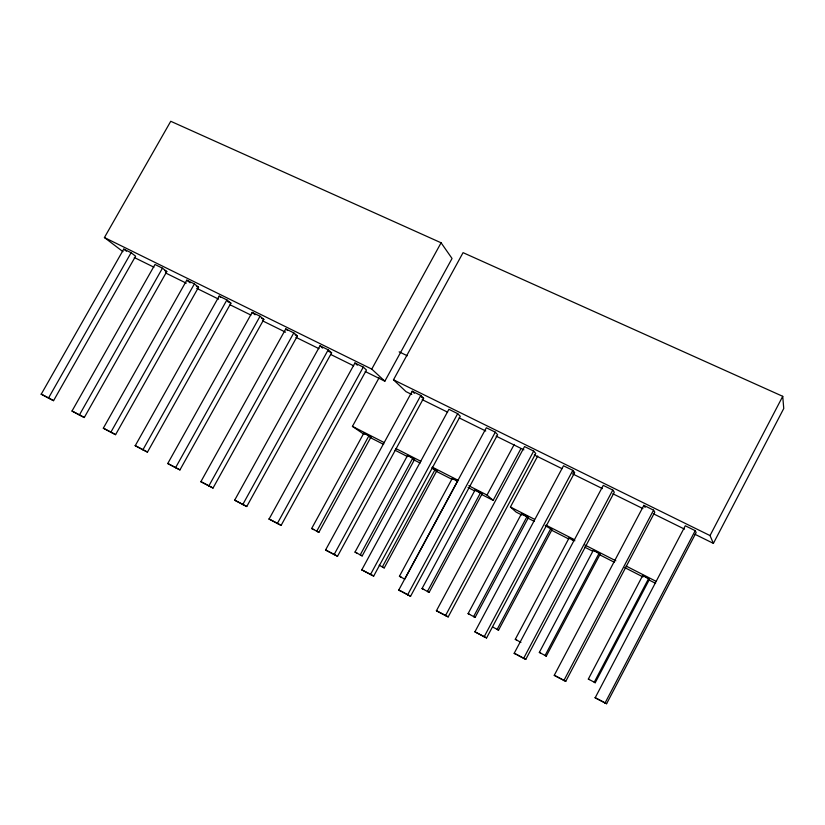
<?xml version="1.0" encoding="UTF-8"?>
<svg xmlns="http://www.w3.org/2000/svg" width="825" height="825" viewBox="0 0 825 825"><rect width="100%" height="100%" fill="white"/><g stroke="black" fill="none" stroke-linecap="round" stroke-linejoin="round"><path stroke-width="1.24" d="M782.729 396.32L783.75 408.509L713.398 543.386L710.026 535.58L782.729 396.32L463.062 252.656L393.494 379.799L406.013 391.648L411.788 394.494M648.677 578.428L594.217 682.275L595.238 682.718L649.44 579.356L648.677 578.428L642.757 575.417L588.338 679.078L595.238 682.718M595.186 697.764L685.286 525.783L695.207 530.671L696.125 532.568L606.612 703.715L595.186 697.764L606.612 703.715M604.983 703.127L695.207 530.671M563.846 680.584L653.565 510.149L643.851 505.364L554.256 675.324L565.764 681.337L654.782 512.191L653.565 510.149M599.156 553.152L545.057 655.524L546.294 656.092L600.136 554.183L599.156 553.152L593.381 550.203L539.333 652.41L546.294 656.092M520.936 642.397L515.285 639.323L569.157 537.838L574.85 540.746M514.161 653.359L603.261 485.368L612.779 490.06L614.295 492.216L525.772 659.412L514.161 653.359L516.44 654.308M523.555 658.505L612.779 490.06M484.1 636.879L572.818 470.363L563.496 465.774L474.901 631.837L486.585 637.942L574.613 472.653L572.818 470.363M550.852 528.485L497.124 629.434L498.568 630.114L552.038 529.619L545.222 525.618M475.138 617.368L468.084 613.635L521.586 513.552L527.144 516.388L528.433 517.564L475.138 617.368L473.602 616.636L527.144 516.388M481.748 494.536L493.154 500.363L520.833 448.8M436.425 610.758L524.535 446.573L533.672 451.079L535.734 453.482L448.192 616.904L436.425 610.758L448.192 616.904M445.448 615.697L533.672 451.079M521.864 515.027L516.151 512.108L510.427 507.004L537.735 455.998M407.571 594.938L495.299 432.166L486.338 427.762L398.733 590.092L410.561 596.289L497.619 434.692L495.299 432.166M429.144 592.329L422.029 588.565L475.169 489.844L480.593 492.618L482.078 493.886L429.144 592.329L427.412 591.494L480.593 492.618M493.154 500.363L487.028 495.062L514.243 444.407M435.157 469.425L382.336 566.961L384.244 567.899L436.817 470.776L431.98 467.796M399.424 576.262L452.378 478.211L457.741 480.944L404.735 579.16L399.424 576.262L401.259 577.16M362.196 555.895L355.018 552.1L407.612 455.359L412.84 458.03L414.593 459.422L362.196 555.895L360.205 554.916L412.84 458.03M361.793 569.848L448.903 409.313L457.679 413.634L460.257 416.264L373.684 576.077L361.793 569.848L373.684 576.077M370.446 574.592L457.679 413.634M325.576 549.997L412.201 391.225L420.802 395.464L423.617 398.197L337.528 556.267L325.576 549.997L337.528 556.267M334.063 554.648L420.802 395.464M365.217 371.508L384.842 381.191L452.048 258.483L441.086 242.787L170.744 121.285L104.424 237.538L122.946 251.646M318.883 532.331L311.654 528.495L363.897 433.032L369.002 435.641L370.92 437.126L318.883 532.331L316.728 531.259L369.002 435.641M269.084 519.038L354.925 363.01L363.268 367.115L366.444 370.012L281.129 525.36L269.084 519.038L281.129 525.36M277.313 523.545L363.268 367.115M384.842 381.191L371.755 369.105L441.086 242.787M364.207 434.486L352.44 426.381L379.057 377.829M242.736 504.601L328.206 349.841L320.028 345.809L234.661 500.177L246.757 506.519L331.598 352.832L328.206 349.841M200.888 481.666L285.77 328.938L293.803 332.887L297.402 335.961L213.036 488.039L200.888 481.666L213.036 488.039M208.807 486.007L293.803 332.887M167.764 463.506L252.161 312.376L260.05 316.253L263.835 319.419L179.943 469.91L167.764 463.506L179.943 469.91M175.529 467.765L260.05 316.253M135.248 445.686L219.172 296.123L226.916 299.929L230.897 303.177L147.469 452.11L135.248 445.686L147.469 452.11M142.869 449.873L226.916 299.929M110.818 432.3L194.391 283.903L186.79 280.16L103.331 428.196L115.593 434.651L198.557 287.224L194.391 283.903M84.294 417.502L166.794 271.569L162.453 268.177L154.997 264.495L72.012 411.036L84.294 417.502L72.012 411.036M79.355 415.058L162.453 268.177M41.25 394.175L123.771 249.109L131.103 252.718L135.599 256.183L53.563 400.661L41.25 394.175L53.563 400.661M48.469 398.124L131.103 252.718M554.256 675.324L565.764 681.337M474.901 631.837L486.585 637.942M588.338 679.078L589.401 679.542M398.733 590.092L401.785 591.473M539.333 652.41L540.602 652.988M515.285 639.323L516.656 639.952M468.084 613.635L469.652 614.377M234.661 500.177L246.757 506.519M422.029 588.565L423.782 589.411M399.156 351.842L407.261 355.761M104.424 237.538L371.755 369.105M393.494 379.799L710.026 535.58M164.67 270.517L166.794 271.569M196.391 286.162L198.557 287.224M227.597 301.548L230.897 303.177M261.597 318.316L263.835 319.419M295.123 334.837L297.402 335.961M328.546 351.326L331.598 352.832M421.482 397.145L423.617 398.197M572.56 471.642L574.613 472.653M134.31 257.524L153.945 267.207M165.485 272.91L186.264 283.171M196.659 288.296L218.594 299.124M230.134 304.827L250.913 315.078M262.463 320.781L285.553 332.176M295.948 337.312L319.038 348.707M330.577 354.41L353.667 365.805M422.194 399.63L447.614 412.18M459.174 417.883L485.75 431.011M496.145 436.147L523.885 449.831M534.28 454.967L562.021 468.662M572.416 473.787L602.467 488.627M612.862 493.762L642.902 508.592M653.307 513.728L684.513 529.124M694.908 534.26L713.398 543.386M103.331 428.196L115.593 434.651M355.018 552.1L357.029 553.09M311.654 528.495L313.84 529.578M352.44 426.381L384.378 442.674M395.783 448.501L420.874 461.309M432.279 467.125L458.514 480.511M468.775 485.75L487.028 495.062M510.427 507.004L534.487 519.286M545.944 525.133L574.592 539.746M584.904 545.016L615.832 560.804M626.144 566.063L655.937 581.264M370.92 437.126L363.897 433.032M414.593 459.422L407.612 455.359M432.599 468.621L436.817 470.776M455.039 480.078L457.174 481.171M477.757 491.679L482.078 493.886M522.906 514.738L528.433 517.564M571.405 539.509L573.674 540.664M600.136 554.183L593.381 550.203M649.44 579.356L642.757 575.417M369.909 437.394L383.604 444.397M395.02 450.223L407.571 456.637M413.273 459.556L420.121 463.052M436.095 471.209L452.079 479.377M468.053 487.534L474.901 491.03M527.577 517.945L534.435 521.452M551.585 530.217L568.724 538.972M584.729 547.15L592.732 551.234M599.589 554.74L614.439 562.33M624.731 567.59L643.015 576.933M648.728 579.851L655.586 583.347M379.191 565.249L384.244 567.899M492.659 627L498.568 630.114M402.889 592.082L410.561 596.289M517.471 654.875L525.772 659.412M123.771 249.109L126.503 251.202M186.79 280.16L190.152 282.831M219.172 296.123L220.791 297.423M252.161 312.376L255.038 314.758M452.378 478.211L453.977 479.531M285.77 328.938L287.595 330.485M475.169 489.844L476.675 491.123M320.028 345.809L322.606 348.067M354.925 363.01L357.349 365.197M412.201 391.225L414.346 393.298M569.157 537.838L570.271 538.931M643.851 505.364L645.15 507.437"/></g></svg>
